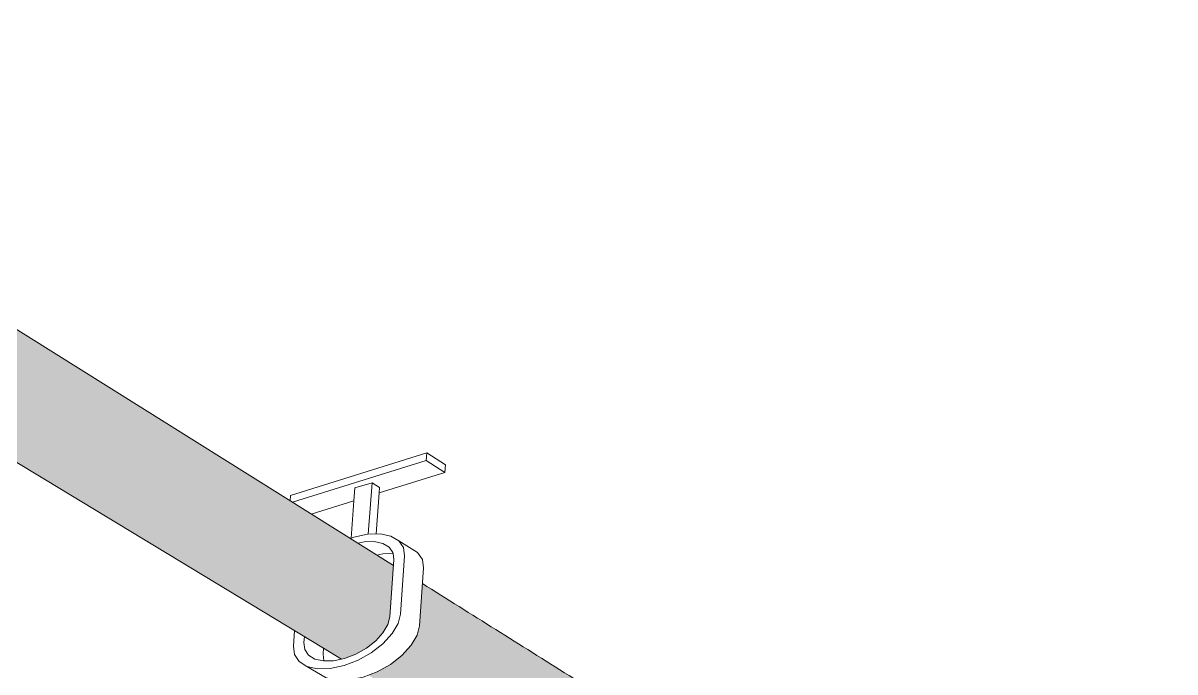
# Model space of a CAD drawing. Header units: millimetres. Extents: x -430 to 508, y 26 to 957.
# Drawn here: x 479.54 to 490.05, y 128.74 to 134.66 of the extents above; entities that cross this region are included whole.
import ezdxf

# ---------------------------------------------------------------- set-up
doc = ezdxf.new("R2010")
doc.units = ezdxf.units.MM

# ---------------------------------------------------------------- blocks, each defined once
blk = doc.blocks.new('LUMINARIA HERMETICA')
at = {"lineweight": 0, "true_color": 0xc7c8ca, "transparency": 33554559}
h = blk.add_hatch(color=9, dxfattribs=at)
h.dxf.hatch_style = 1
edge = h.paths.add_edge_path()
edge.add_ellipse((1035.3, -120.7), major_axis=(-31.2, -49.5), ratio=0.26984, start_angle=0.549, end_angle=180, ccw=False)
edge.add_line((1005.9, -171.3), (1825.5, -667.9))
edge.add_line((1825.5, -667.9), (1842.7, -678.3))
edge.add_line((1842.7, -678.3), (1845.6, -677.7))
edge.add_line((1845.6, -677.7), (1856.3, -673.6))
edge.add_line((1856.3, -673.6), (1866.4, -667.9))
edge.add_line((1866.4, -667.9), (1875.3, -661))
edge.add_line((1875.3, -661), (1882.2, -653.4))
edge.add_line((1882.2, -653.4), (1886.8, -645.5))
edge.add_line((1886.8, -645.5), (1888.7, -638))
edge.add_line((1888.7, -638), (1892.3, -589))
edge.add_line((1892.3, -589), (1066.5, -71.3))
edge = h.paths.add_edge_path()
edge.add_spline(control_points=[(2195.3, -779), (2057.5, -692.7), (1919.8, -606.3)], knot_values=[3.393622, 3.393622, 3.393622, 4.181439, 4.181439, 4.181439], weights=[1, 1, 1], degree=2, periodic=0)
edge.add_line((1919.8, -606.3), (1917, -646.5))
edge.add_line((1917, -646.5), (1914.7, -655.5))
edge.add_line((1914.7, -655.5), (1909, -665.2))
edge.add_line((1909, -665.2), (1900.3, -674.8))
edge.add_line((1900.3, -674.8), (1889.3, -683.4))
edge.add_line((1889.3, -683.4), (1876.6, -690.5))
edge.add_line((1876.6, -690.5), (1868.2, -693.7))
edge.add_line((1868.2, -693.7), (2187.5, -887.2))
edge.add_line((2187.5, -887.2), (2209.4, -900.5))
edge.add_line((2209.4, -900.5), (2215.2, -904))
edge.add_line((2215.2, -904), (2218.4, -905.9))
edge.add_line((2218.4, -905.9), (2221.6, -907.8))
edge.add_line((2221.6, -907.8), (2223.6, -909.1))
edge.add_spline(control_points=[(2223.6, -909.1), (2234.5, -915), (2251.1, -898.2), (2268.4, -880.6), (2274.6, -856.2), (2280.8, -831.8), (2269.4, -825.5)], knot_values=[0.041557, 0.041557, 0.041557, 1.06048, 1.06048, 2.120959, 2.120959, 3.181439, 3.181439, 3.181439], weights=[0.98966, 0.868067, 1, 0.862686, 1, 0.862686, 1], degree=2, periodic=0)
edge.add_spline(control_points=[(2269.4, -825.5), (2255.5, -816.8), (2241.6, -808.1)], knot_values=[3.181439, 3.181439, 3.181439, 3.261149, 3.261149, 3.261149], weights=[1, 1, 1], degree=2, periodic=0)
edge.add_spline(control_points=[(2241.6, -808.1), (2218.4, -793.5), (2195.3, -779)], knot_values=[3.261149, 3.261149, 3.261149, 3.393622, 3.393622, 3.393622], weights=[1, 1, 1], degree=2, periodic=0)
h.paths.add_polyline_path([(2875.2, -1208.4), (2709.6, -1104.7), (2708.3, -1182.6), (2708.2, -1191.8), (2691.7, -1195.7), (2831.5, -1280.3), (2838, -1279.3), (2847.5, -1276.4), (2856.4, -1272), (2864.1, -1266.5), (2870, -1260.3), (2873.7, -1253.8), (2875, -1247.5)])
h.paths.add_polyline_path([(2896.6, -1221.8), (2896.4, -1253.4), (2894.9, -1260.9), (2890.3, -1269), (2882.9, -1276.8), (2873.3, -1283.6), (2862.2, -1289), (2851.5, -1292.4), (4202.5, -2110.1), (4208.7, -2113.8), (4227.4, -2125.1), (4232.5, -2124.8), (4239.9, -2123.1), (4246.7, -2120.4), (4252.4, -2116.8), (4256.7, -2112.5), (4259.3, -2107.9), (4259.9, -2103.3), (4257.6, -2074.3), (4227.5, -2055.4), (4222.3, -2052.2)])
h.paths.add_polyline_path([(4271.3, -2082.9), (4273.1, -2106.3), (4272.4, -2111.8), (4269.2, -2117.5), (4263.9, -2122.9), (4256.7, -2127.4), (4248.2, -2130.8), (4239.9, -2132.7), (4439.1, -2253.3), (4445.8, -2255.2), (4452.8, -2255.2), (4459.6, -2253.3), (4465.8, -2249.7), (4471, -2244.6), (4474.7, -2238.3), (4476.8, -2231.4), (4477.1, -2224.1), (4475.5, -2217.1), (4472.2, -2210.9), (4467.5, -2205.8)])
at = {"lineweight": 0}
for p, q in [((1892.3, -589), (1066.5, -71.3)), ((1825.5, -667.9), (1004.1, -170.2)), ((1941.4, -500.2), (1878.5, -519.7)), ((1868.1, -559.2), (1871.8, -510)), ((1854.6, -527.2), (1813.8, -539.9)), ((1851.2, -563.3), (1851.9, -563))]:
    blk.add_line(p, q, dxfattribs=at)
for points in [[(1923.5, -488.7), (1924, -481.5), (1794.2, -522.1), (1793.8, -527.3)], [(1795.8, -528.6), (1923.5, -488.7), (1941.4, -500.2), (1941.9, -493.1), (1924, -481.5)], [(1875.7, -558.9), (1878.5, -519.7), (1878.9, -514.5), (1871.8, -510), (1855.5, -515), (1854.6, -527.2), (1851.9, -563), (1854.3, -562.1), (1867.4, -559.2), (1879.5, -558.8), (1889.7, -560.9), (1897.3, -565.4), (1901.9, -572), (1902.9, -579.9), (1899, -635.4), (1896.7, -644.3), (1890.9, -654.1), (1882.2, -663.7), (1871.1, -672.3), (1858.5, -679.4), (1845.1, -684.6), (1831.9, -687.3), (1819.9, -687.6), (1809.7, -685.3), (1802.2, -680.6), (1797.8, -673.9), (1796.8, -666.1), (1797.9, -651.2)], [(1897.3, -565.4), (1915.3, -576.8), (1919.8, -583.4), (1920.9, -591.2), (1917, -646.5), (1914.7, -655.5), (1909, -665.2), (1900.3, -674.8), (1889.3, -683.4), (1876.6, -690.5), (1863.3, -695.5), (1850.1, -698.3), (1838.1, -698.5), (1828, -696.2), (1809.7, -685.3)], [(1858.5, -567.8), (1864.3, -566.6), (1873.9, -566.2), (1882.1, -567.9), (1888.2, -571.6), (1891.8, -576.8), (1891.9, -577.5), (1882.2, -577.8), (1876.5, -579.1)], [(1842.7, -678.3), (1845.6, -677.7), (1856.3, -673.6), (1866.4, -667.9), (1875.3, -661), (1882.2, -653.4), (1886.8, -645.5), (1888.7, -638), (1892.7, -583.4), (1891.9, -577.5)], [(1807.3, -656.8), (1806.9, -662.6), (1807.7, -669.2), (1811.3, -674.6), (1817.3, -678.3), (1825.4, -680.1), (1825.9, -680.1), (1835.1, -679.9), (1842.7, -678.3), (1825.5, -667.9), (1825.1, -673.6), (1825.9, -680.1)]]:
    blk.add_lwpolyline(points, dxfattribs=at)
blk.add_rational_spline([(2222.9, -908.6), (2233.7, -915.8), (2251.1, -898.2), (2268.4, -880.6), (2274.6, -856.2), (2280.8, -831.8), (2269.4, -825.5), (2094.6, -715.9), (1919.8, -606.3)], [1, 0.862685787663, 1, 0.862685787663, 1, 0.862685787663, 1, 1, 1], degree=2, knots=[0, 0, 0, 1.06048, 1.06048, 2.120959, 2.120959, 3.181439, 3.181439, 4.181439, 4.181439, 4.181439], dxfattribs=at)

msp = doc.modelspace()

# ---------------------------------------------------------------- block references
at = {"lineweight": 0, "xscale": 0.00957152040810214, "yscale": 0.00957152040810214, "zscale": 0.00957152040810214}
msp.add_blockref('LUMINARIA HERMETICA', (464.806, 135.346), dxfattribs=at)

doc.saveas('drawing.dxf')
